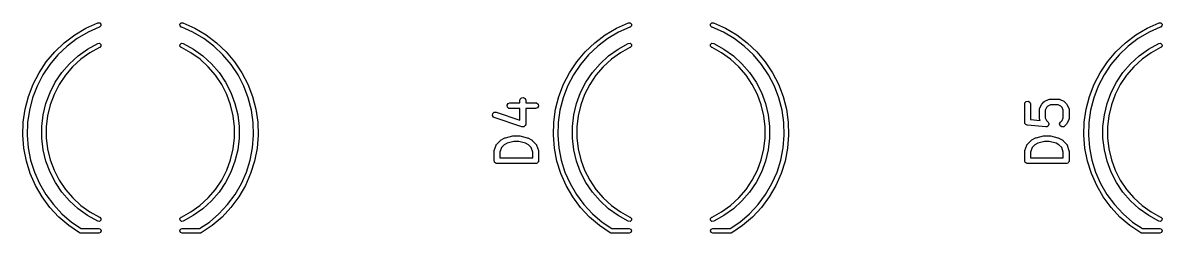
# Model space of a CAD drawing. Extents: x 27 to 143, y -35 to -18.
# Drawn here: x 56.45 to 85.98, y -30.63 to -25.17 of the extents above; entities that cross this region are included whole.
import ezdxf

# ---------------------------------------------------------------- set-up
doc = ezdxf.new("R2010")
doc.units = 0
doc.layers.add('BLACK', color=7, linetype='CONTINUOUS')

msp = doc.modelspace()

# ---------------------------------------------------------------- linework, layer by layer
at = {"layer": 'BLACK', "linetype": 'CONTINUOUS'}
for p, q in [((57.7962, -25.4818), (58.0881, -25.308)), ((58.0881, -25.308), (58.3975, -25.1677)), ((58.4302, -25.2794), (58.1415, -25.4103)), ((58.3975, -25.1677), (58.3975, -25.1677)), ((58.3975, -25.1677), (58.4434, -25.1688)), ((58.4409, -25.2796), (58.4302, -25.2794)), ((58.4741, -25.2479), (58.4409, -25.2796)), ((58.4434, -25.1688), (58.4751, -25.202)), ((58.4751, -25.202), (58.4741, -25.2479)), ((60.5249, -25.202), (60.5566, -25.1688)), ((60.5259, -25.2479), (60.5249, -25.202)), ((60.5591, -25.2796), (60.5259, -25.2479)), ((60.5566, -25.1688), (60.6025, -25.1677)), ((60.5698, -25.2794), (60.5591, -25.2796)), ((60.8585, -25.4103), (60.5698, -25.2794)), ((60.6025, -25.1677), (60.9119, -25.308)), ((60.9119, -25.308), (61.2038, -25.4818)), ((71.5462, -25.4818), (71.8381, -25.308)), ((71.8381, -25.308), (72.1475, -25.1677)), ((72.1802, -25.2794), (71.8915, -25.4103)), ((72.1475, -25.1677), (72.1475, -25.1677)), ((72.1475, -25.1677), (72.1934, -25.1688)), ((72.1909, -25.2796), (72.1802, -25.2794)), ((72.2241, -25.2479), (72.1909, -25.2796)), ((72.1934, -25.1688), (72.2251, -25.202)), ((72.2251, -25.202), (72.2241, -25.2479)), ((74.2749, -25.202), (74.3066, -25.1688)), ((74.2759, -25.2479), (74.2749, -25.202)), ((74.3091, -25.2796), (74.2759, -25.2479)), ((74.3066, -25.1688), (74.3525, -25.1677)), ((74.3198, -25.2794), (74.3091, -25.2796)), ((74.6085, -25.4103), (74.3198, -25.2794)), ((74.3525, -25.1677), (74.6619, -25.308)), ((74.6619, -25.308), (74.9538, -25.4818)), ((85.2962, -25.4818), (85.5881, -25.308)), ((85.5881, -25.308), (85.8975, -25.1677)), ((85.9302, -25.2794), (85.6415, -25.4103)), ((85.8975, -25.1677), (85.8975, -25.1677)), ((85.8975, -25.1677), (85.9434, -25.1688)), ((85.9409, -25.2796), (85.9302, -25.2794)), ((85.9741, -25.2479), (85.9409, -25.2796)), ((85.9434, -25.1688), (85.9751, -25.202)), ((85.9751, -25.202), (85.9741, -25.2479)), ((57.2792, -25.921), (57.5254, -25.687)), ((57.5254, -25.687), (57.7962, -25.4818)), ((57.8606, -25.5775), (57.6001, -25.7749)), ((58.1415, -25.4103), (57.8606, -25.5775)), ((61.1394, -25.5775), (60.8585, -25.4103)), ((61.3999, -25.7749), (61.1394, -25.5775)), ((61.2038, -25.4818), (61.4746, -25.687)), ((61.4746, -25.687), (61.7208, -25.921)), ((71.0292, -25.921), (71.2754, -25.687)), ((71.2754, -25.687), (71.5462, -25.4818)), ((71.6106, -25.5775), (71.3501, -25.7749)), ((71.8915, -25.4103), (71.6106, -25.5775)), ((74.8894, -25.5775), (74.6085, -25.4103)), ((75.1499, -25.7749), (74.8894, -25.5775)), ((74.9538, -25.4818), (75.2246, -25.687)), ((75.2246, -25.687), (75.4708, -25.921)), ((84.7792, -25.921), (85.0254, -25.687)), ((85.0254, -25.687), (85.2962, -25.4818)), ((85.3606, -25.5775), (85.1001, -25.7749)), ((85.6415, -25.4103), (85.3606, -25.5775)), ((57.0604, -26.1809), (57.2792, -25.921)), ((57.6001, -25.7749), (57.3632, -26)), ((57.8833, -26.0266), (58.1289, -25.8496)), ((58.1908, -25.9474), (57.9563, -26.1163)), ((58.1289, -25.8496), (58.3936, -25.7029)), ((58.4357, -25.8117), (58.1908, -25.9474)), ((58.3936, -25.7029), (58.4395, -25.7004)), ((58.3936, -25.7029), (58.3936, -25.7029)), ((58.4455, -25.8111), (58.4357, -25.8117)), ((58.4395, -25.7004), (58.4737, -25.7311)), ((58.4762, -25.7769), (58.4455, -25.8111)), ((58.4737, -25.7311), (58.4762, -25.7769)), ((60.5238, -25.7769), (60.5263, -25.7311)), ((60.5545, -25.8111), (60.5238, -25.7769)), ((60.5263, -25.7311), (60.5605, -25.7004)), ((60.5643, -25.8117), (60.5545, -25.8111)), ((60.5605, -25.7004), (60.6064, -25.7029)), ((60.8092, -25.9474), (60.5643, -25.8117)), ((60.6064, -25.7029), (60.8711, -25.8496)), ((61.0437, -26.1163), (60.8092, -25.9474)), ((60.8711, -25.8496), (61.1167, -26.0266)), ((61.6368, -26), (61.3999, -25.7749)), ((61.7208, -25.921), (61.9396, -26.1809)), ((70.8104, -26.1809), (71.0292, -25.921)), ((71.3501, -25.7749), (71.1132, -26)), ((71.6333, -26.0266), (71.8789, -25.8496)), ((71.9408, -25.9474), (71.7063, -26.1163)), ((71.8789, -25.8496), (72.1436, -25.7029)), ((72.1857, -25.8117), (71.9408, -25.9474)), ((72.1436, -25.7029), (72.1895, -25.7004)), ((72.1436, -25.7029), (72.1436, -25.7029)), ((72.1955, -25.8111), (72.1857, -25.8117)), ((72.1895, -25.7004), (72.2237, -25.7311)), ((72.2262, -25.7769), (72.1955, -25.8111)), ((72.2237, -25.7311), (72.2262, -25.7769)), ((74.2738, -25.7769), (74.2763, -25.7311)), ((74.3045, -25.8111), (74.2738, -25.7769)), ((74.2763, -25.7311), (74.3105, -25.7004)), ((74.3143, -25.8117), (74.3045, -25.8111)), ((74.3105, -25.7004), (74.3564, -25.7029)), ((74.5592, -25.9474), (74.3143, -25.8117)), ((74.3564, -25.7029), (74.6211, -25.8496)), ((74.7937, -26.1163), (74.5592, -25.9474)), ((74.6211, -25.8496), (74.8667, -26.0266)), ((75.3868, -26), (75.1499, -25.7749)), ((75.4708, -25.921), (75.6896, -26.1809)), ((84.5604, -26.1809), (84.7792, -25.921)), ((85.1001, -25.7749), (84.8632, -26)), ((85.3833, -26.0266), (85.6289, -25.8496)), ((85.6908, -25.9474), (85.4563, -26.1163)), ((85.6289, -25.8496), (85.8936, -25.7029)), ((85.9357, -25.8117), (85.6908, -25.9474)), ((85.8936, -25.7029), (85.9395, -25.7004)), ((85.8936, -25.7029), (85.8936, -25.7029)), ((85.9455, -25.8111), (85.9357, -25.8117)), ((85.9395, -25.7004), (85.9737, -25.7311)), ((85.9762, -25.7769), (85.9455, -25.8111)), ((85.9737, -25.7311), (85.9762, -25.7769)), ((56.872, -26.4636), (57.0604, -26.1809)), ((57.1527, -26.2502), (56.9714, -26.5221)), ((57.3632, -26), (57.1527, -26.2502)), ((57.463, -26.4609), (57.6603, -26.2313)), ((57.6603, -26.2313), (57.8833, -26.0266)), ((57.9563, -26.1163), (57.7434, -26.3118)), ((61.2566, -26.3118), (61.0437, -26.1163)), ((61.1167, -26.0266), (61.3397, -26.2313)), ((61.3397, -26.2313), (61.537, -26.4609)), ((61.8473, -26.2502), (61.6368, -26)), ((62.0286, -26.5221), (61.8473, -26.2502)), ((61.9396, -26.1809), (62.128, -26.4636)), ((70.622, -26.4636), (70.8104, -26.1809)), ((70.9027, -26.2502), (70.7214, -26.5221)), ((71.1132, -26), (70.9027, -26.2502)), ((71.213, -26.4609), (71.4103, -26.2313)), ((71.4103, -26.2313), (71.6333, -26.0266)), ((71.7063, -26.1163), (71.4934, -26.3118)), ((75.0066, -26.3118), (74.7937, -26.1163)), ((74.8667, -26.0266), (75.0897, -26.2313)), ((75.0897, -26.2313), (75.287, -26.4609)), ((75.5973, -26.2502), (75.3868, -26)), ((75.7786, -26.5221), (75.5973, -26.2502)), ((75.6896, -26.1809), (75.878, -26.4636)), ((84.372, -26.4636), (84.5604, -26.1809)), ((84.6527, -26.2502), (84.4714, -26.5221)), ((84.8632, -26), (84.6527, -26.2502)), ((84.963, -26.4609), (85.1603, -26.2313)), ((85.1603, -26.2313), (85.3833, -26.0266)), ((85.4563, -26.1163), (85.2434, -26.3118)), ((56.7162, -26.7654), (56.872, -26.4636)), ((56.9714, -26.5221), (56.8215, -26.8126)), ((57.2942, -26.7122), (57.463, -26.4609)), ((57.5551, -26.531), (57.3939, -26.7709)), ((57.7434, -26.3118), (57.5551, -26.531)), ((61.4449, -26.531), (61.2566, -26.3118)), ((61.6061, -26.7709), (61.4449, -26.531)), ((61.537, -26.4609), (61.7058, -26.7122)), ((62.1785, -26.8126), (62.0286, -26.5221)), ((62.128, -26.4636), (62.2838, -26.7654)), ((70.4662, -26.7654), (70.622, -26.4636)), ((70.7214, -26.5221), (70.5715, -26.8126)), ((71.0442, -26.7122), (71.213, -26.4609)), ((71.3051, -26.531), (71.1439, -26.7709)), ((71.4934, -26.3118), (71.3051, -26.531)), ((75.1949, -26.531), (75.0066, -26.3118)), ((75.3561, -26.7709), (75.1949, -26.531)), ((75.287, -26.4609), (75.4558, -26.7122)), ((75.9285, -26.8126), (75.7786, -26.5221)), ((75.878, -26.4636), (76.0338, -26.7654)), ((84.2162, -26.7654), (84.372, -26.4636)), ((84.4714, -26.5221), (84.3215, -26.8126)), ((84.7942, -26.7122), (84.963, -26.4609)), ((85.0551, -26.531), (84.8939, -26.7709)), ((85.2434, -26.3118), (85.0551, -26.531)), ((56.5949, -27.0827), (56.7162, -26.7654)), ((56.8215, -26.8126), (56.7048, -27.1179)), ((57.1563, -26.9817), (57.2942, -26.7122)), ((57.3939, -26.7709), (57.2622, -27.0282)), ((61.7378, -27.0282), (61.6061, -26.7709)), ((61.7058, -26.7122), (61.8437, -26.9817)), ((62.2952, -27.1179), (62.1785, -26.8126)), ((62.2838, -26.7654), (62.4051, -27.0827)), ((70.3448, -27.0827), (70.4662, -26.7654)), ((70.5715, -26.8126), (70.4548, -27.1179)), ((70.9063, -26.9817), (71.0442, -26.7122)), ((71.1439, -26.7709), (71.0122, -27.0282)), ((75.4878, -27.0282), (75.3561, -26.7709)), ((75.4558, -26.7122), (75.5937, -26.9817)), ((76.0452, -27.1179), (75.9285, -26.8126)), ((76.0338, -26.7654), (76.1551, -27.0827)), ((84.0948, -27.0827), (84.2162, -26.7654)), ((84.3215, -26.8126), (84.2048, -27.1179)), ((84.6563, -26.9817), (84.7942, -26.7122)), ((84.8939, -26.7709), (84.7622, -27.0282)), ((56.5096, -27.4116), (56.5949, -27.0827)), ((56.7048, -27.1179), (56.6227, -27.4343)), ((57.0511, -27.2655), (57.1563, -26.9817)), ((57.2622, -27.0282), (57.1618, -27.2992)), ((61.8382, -27.2992), (61.7378, -27.0282)), ((61.8437, -26.9817), (61.9489, -27.2655)), ((62.3773, -27.4343), (62.2952, -27.1179)), ((62.4051, -27.0827), (62.4904, -27.4116)), ((69.334, -27.1782), (69.3386, -27.1525)), ((69.3386, -27.1525), (69.3715, -27.1132)), ((69.3715, -27.1132), (69.4221, -27.1043)), ((69.4221, -27.1043), (69.4665, -27.13)), ((69.4665, -27.13), (69.484, -27.1782)), ((70.2596, -27.4116), (70.3448, -27.0827)), ((70.4548, -27.1179), (70.3727, -27.4343)), ((70.8011, -27.2655), (70.9063, -26.9817)), ((71.0122, -27.0282), (70.9118, -27.2992)), ((75.5882, -27.2992), (75.4878, -27.0282)), ((75.5937, -26.9817), (75.6989, -27.2655)), ((76.1273, -27.4343), (76.0452, -27.1179)), ((76.1551, -27.0827), (76.2404, -27.4116)), ((82.935, -27.2063), (83.0303, -27.1587)), ((83.0303, -27.1587), (83.0552, -27.1513)), ((83.0552, -27.1513), (83.0596, -27.1523)), ((83.0596, -27.1523), (83.0638, -27.1508)), ((83.0638, -27.1508), (83.3019, -27.1508)), ((83.3019, -27.1508), (83.3276, -27.1553)), ((83.3276, -27.1553), (83.331, -27.1582)), ((83.331, -27.1582), (83.3354, -27.1587)), ((83.3354, -27.1587), (83.4307, -27.2063)), ((84.0096, -27.4116), (84.0948, -27.0827)), ((84.2048, -27.1179), (84.1227, -27.4343)), ((84.5511, -27.2655), (84.6563, -26.9817)), ((84.7622, -27.0282), (84.6618, -27.2992)), ((56.4614, -27.7479), (56.5096, -27.4116)), ((56.6227, -27.4343), (56.5764, -27.7578)), ((56.9802, -27.5598), (57.0511, -27.2655)), ((57.1618, -27.2992), (57.0941, -27.5802)), ((61.9059, -27.5802), (61.8382, -27.2992)), ((61.9489, -27.2655), (62.0198, -27.5598)), ((62.4236, -27.7578), (62.3773, -27.4343)), ((62.4904, -27.4116), (62.5386, -27.7479)), ((69.0019, -27.308), (69.0275, -27.2636)), ((69.0108, -27.3585), (69.0019, -27.308)), ((69.0501, -27.3915), (69.0108, -27.3585)), ((69.0275, -27.2636), (69.0757, -27.246)), ((69.0757, -27.396), (69.0501, -27.3915)), ((69.0757, -27.246), (69.334, -27.246)), ((69.334, -27.396), (69.0757, -27.396)), ((69.334, -27.246), (69.334, -27.1782)), ((69.334, -27.6932), (69.334, -27.396)), ((69.484, -27.1782), (69.484, -27.246)), ((69.484, -27.246), (69.7424, -27.246)), ((69.7424, -27.396), (69.484, -27.396)), ((69.484, -27.396), (69.484, -27.7972)), ((69.7424, -27.246), (69.768, -27.2505)), ((69.7906, -27.3785), (69.7424, -27.396)), ((69.768, -27.2505), (69.8073, -27.2835)), ((69.8162, -27.334), (69.7906, -27.3785)), ((69.8073, -27.2835), (69.8162, -27.334)), ((70.2114, -27.7479), (70.2596, -27.4116)), ((70.3727, -27.4343), (70.3264, -27.7578)), ((70.7302, -27.5598), (70.8011, -27.2655)), ((70.9118, -27.2992), (70.8441, -27.5802)), ((75.6559, -27.5802), (75.5882, -27.2992)), ((75.6989, -27.2655), (75.7698, -27.5598)), ((76.1736, -27.7578), (76.1273, -27.4343)), ((76.2404, -27.4116), (76.2886, -27.7479)), ((82.4174, -27.2734), (82.4219, -27.2478)), ((82.4174, -27.7496), (82.4174, -27.2734)), ((82.4219, -27.2478), (82.4549, -27.2085)), ((82.4549, -27.2085), (82.5054, -27.1995)), ((82.5054, -27.1995), (82.5498, -27.2252)), ((82.5498, -27.2252), (82.5674, -27.2734)), ((82.5674, -27.2734), (82.5674, -27.6817)), ((82.7983, -27.4163), (82.8029, -27.3906)), ((82.7983, -27.6544), (82.7983, -27.4163)), ((82.8029, -27.3906), (82.8057, -27.3872)), ((82.8057, -27.3872), (82.8063, -27.3827)), ((82.8063, -27.3827), (82.8539, -27.2875)), ((82.8539, -27.2875), (82.8672, -27.2695)), ((82.8672, -27.2695), (82.8679, -27.268)), ((82.8679, -27.268), (82.9155, -27.2204)), ((82.9155, -27.2204), (82.9339, -27.2075)), ((82.9339, -27.2075), (82.935, -27.2063)), ((82.9826, -27.3654), (82.9483, -27.434)), ((82.9483, -27.434), (82.9483, -27.6367)), ((83.013, -27.335), (82.9826, -27.3654)), ((83.0815, -27.3008), (83.013, -27.335)), ((83.2842, -27.3008), (83.0815, -27.3008)), ((83.3527, -27.335), (83.2842, -27.3008)), ((83.3831, -27.3654), (83.3527, -27.335)), ((83.4174, -27.434), (83.3831, -27.3654)), ((83.4174, -27.6367), (83.4174, -27.434)), ((83.4307, -27.2063), (83.4487, -27.2197)), ((83.4487, -27.2197), (83.4502, -27.2204)), ((83.4502, -27.2204), (83.4978, -27.268)), ((83.4978, -27.268), (83.5107, -27.2864)), ((83.5107, -27.2864), (83.5118, -27.2875)), ((83.5118, -27.2875), (83.5595, -27.3827)), ((83.5595, -27.3827), (83.5669, -27.4077)), ((83.5669, -27.4077), (83.5658, -27.412)), ((83.5658, -27.412), (83.5674, -27.4163)), ((83.5674, -27.4163), (83.5674, -27.6544)), ((83.9614, -27.7479), (84.0096, -27.4116)), ((84.1227, -27.4343), (84.0764, -27.7578)), ((84.4802, -27.5598), (84.5511, -27.2655)), ((84.6618, -27.2992), (84.5941, -27.5802)), ((56.4509, -28.0874), (56.4614, -27.7479)), ((56.9445, -27.8604), (56.9802, -27.5598)), ((57.0941, -27.5802), (57.06, -27.8672)), ((61.94, -27.8672), (61.9059, -27.5802)), ((62.0198, -27.5598), (62.0555, -27.8604)), ((62.5386, -27.7479), (62.5491, -28.0874)), ((68.6213, -27.5742), (68.6288, -27.5234)), ((68.6481, -27.6179), (68.6213, -27.5742)), ((68.6288, -27.5234), (68.6672, -27.4894)), ((68.671, -27.6303), (68.6481, -27.6179)), ((68.6672, -27.4894), (68.7185, -27.488)), ((69.3853, -27.8684), (68.671, -27.6303)), ((68.7185, -27.488), (69.334, -27.6932)), ((70.2009, -28.0874), (70.2114, -27.7479)), ((70.6945, -27.8604), (70.7302, -27.5598)), ((70.8441, -27.5802), (70.81, -27.8672)), ((75.69, -27.8672), (75.6559, -27.5802)), ((75.7698, -27.5598), (75.8055, -27.8604)), ((76.2886, -27.7479), (76.2991, -28.0874)), ((82.4228, -27.7646), (82.4174, -27.7496)), ((82.5674, -27.6817), (82.8156, -27.7065)), ((82.7999, -27.6586), (82.7983, -27.6544)), ((82.7988, -27.6629), (82.7999, -27.6586)), ((82.8063, -27.6879), (82.7988, -27.6629)), ((82.8156, -27.7065), (82.8063, -27.6879)), ((82.9483, -27.6367), (82.9826, -27.7052)), ((82.9826, -27.7052), (83.0216, -27.7442)), ((83.0216, -27.7442), (83.0365, -27.7655)), ((83.3224, -27.7907), (83.3441, -27.7442)), ((83.3441, -27.7442), (83.3831, -27.7052)), ((83.3831, -27.7052), (83.4174, -27.6367)), ((83.5595, -27.6879), (83.5118, -27.7831)), ((83.56, -27.6834), (83.5595, -27.6879)), ((83.5629, -27.68), (83.56, -27.6834)), ((83.5674, -27.6544), (83.5629, -27.68)), ((83.9509, -28.0874), (83.9614, -27.7479)), ((84.4445, -27.8604), (84.4802, -27.5598)), ((84.5941, -27.5802), (84.56, -27.8672)), ((56.5764, -27.7578), (56.5663, -28.0845)), ((56.9445, -28.1631), (56.9445, -27.8604)), ((57.06, -27.8672), (57.06, -28.1562)), ((61.94, -28.1562), (61.94, -27.8672)), ((62.0555, -27.8604), (62.0555, -28.1631)), ((62.4337, -28.0845), (62.4236, -27.7578)), ((69.3911, -27.8682), (69.3853, -27.8684)), ((69.396, -27.8711), (69.3911, -27.8682)), ((69.4162, -27.8675), (69.396, -27.8711)), ((69.4366, -27.867), (69.4162, -27.8675)), ((69.4409, -27.8632), (69.4366, -27.867)), ((69.4465, -27.8622), (69.4409, -27.8632)), ((69.4597, -27.8465), (69.4465, -27.8622)), ((69.475, -27.8329), (69.4597, -27.8465)), ((69.4758, -27.8273), (69.475, -27.8329)), ((69.4795, -27.8229), (69.4758, -27.8273)), ((69.484, -27.7972), (69.4795, -27.8229)), ((70.3264, -27.7578), (70.3163, -28.0845)), ((70.6945, -28.1631), (70.6945, -27.8604)), ((70.81, -27.8672), (70.81, -28.1562)), ((75.69, -28.1562), (75.69, -27.8672)), ((75.8055, -27.8604), (75.8055, -28.1631)), ((76.1837, -28.0845), (76.1736, -27.7578)), ((82.424, -27.7804), (82.4228, -27.7646)), ((82.4313, -27.788), (82.424, -27.7804)), ((82.4349, -27.7978), (82.4313, -27.788)), ((82.4487, -27.8058), (82.4349, -27.7978)), ((82.4598, -27.8172), (82.4487, -27.8058)), ((82.4767, -27.8219), (82.4598, -27.8172)), ((82.4794, -27.8235), (82.4767, -27.8219)), ((82.4811, -27.8231), (82.4794, -27.8235)), ((82.4849, -27.8242), (82.4811, -27.8231)), ((82.9611, -27.8718), (82.4849, -27.8242)), ((82.9616, -27.8717), (82.9611, -27.8718)), ((82.962, -27.8719), (82.9616, -27.8717)), ((82.9864, -27.8654), (82.962, -27.8719)), ((83.0108, -27.8592), (82.9864, -27.8654)), ((83.0111, -27.8588), (83.0108, -27.8592)), ((83.0116, -27.8587), (83.0111, -27.8588)), ((83.026, -27.838), (83.0116, -27.8587)), ((83.0408, -27.8175), (83.026, -27.838)), ((83.0365, -27.7655), (83.0366, -27.766)), ((83.0366, -27.766), (83.0369, -27.7664)), ((83.0369, -27.7664), (83.0388, -27.7915)), ((83.0388, -27.7915), (83.041, -27.8166)), ((83.041, -27.8166), (83.0407, -27.817)), ((83.0407, -27.817), (83.0408, -27.8175)), ((83.3357, -27.8402), (83.3224, -27.7907)), ((83.3777, -27.8697), (83.3357, -27.8402)), ((83.4288, -27.8652), (83.3777, -27.8697)), ((83.4502, -27.8502), (83.4288, -27.8652)), ((83.4978, -27.8026), (83.4502, -27.8502)), ((83.4985, -27.8011), (83.4978, -27.8026)), ((83.5118, -27.7831), (83.4985, -27.8011)), ((84.0764, -27.7578), (84.0663, -28.0845)), ((84.4445, -28.1631), (84.4445, -27.8604)), ((84.56, -27.8672), (84.56, -28.1562)), ((56.4783, -28.426), (56.4509, -28.0874)), ((56.5663, -28.0845), (56.5926, -28.4103)), ((56.9803, -28.4637), (56.9445, -28.1631)), ((57.06, -28.1562), (57.0941, -28.4432)), ((61.9059, -28.4432), (61.94, -28.1562)), ((62.0555, -28.1631), (62.0197, -28.4637)), ((62.4074, -28.4103), (62.4337, -28.0845)), ((62.5491, -28.0874), (62.5217, -28.426)), ((68.6712, -28.4878), (68.7188, -28.3449)), ((68.7188, -28.3449), (68.7313, -28.322)), ((68.7313, -28.322), (68.7351, -28.3197)), ((68.7351, -28.3197), (68.737, -28.3156)), ((68.737, -28.3156), (68.8322, -28.2204)), ((68.8322, -28.2204), (68.8506, -28.2075)), ((68.8506, -28.2075), (68.8517, -28.2063)), ((68.8517, -28.2063), (68.9469, -28.1587)), ((68.9297, -28.335), (68.8556, -28.4092)), ((69.0067, -28.2965), (68.9297, -28.335)), ((68.9469, -28.1587), (68.9593, -28.155)), ((68.9593, -28.155), (68.9623, -28.153)), ((68.9623, -28.153), (69.1528, -28.1054)), ((69.1802, -28.2532), (69.0067, -28.2965)), ((69.1528, -28.1054), (69.1677, -28.1044)), ((69.1677, -28.1044), (69.171, -28.1032)), ((69.171, -28.1032), (69.3138, -28.1032)), ((69.3046, -28.2532), (69.1802, -28.2532)), ((69.4781, -28.2965), (69.3046, -28.2532)), ((69.3138, -28.1032), (69.3286, -28.1058)), ((69.3286, -28.1058), (69.332, -28.1054)), ((69.332, -28.1054), (69.5225, -28.153)), ((69.5551, -28.335), (69.4781, -28.2965)), ((69.5225, -28.153), (69.5343, -28.1583)), ((69.5343, -28.1583), (69.5378, -28.1587)), ((69.5378, -28.1587), (69.6331, -28.2063)), ((69.6292, -28.4092), (69.5551, -28.335)), ((69.6331, -28.2063), (69.6511, -28.2197)), ((69.6511, -28.2197), (69.6526, -28.2204)), ((69.6526, -28.2204), (69.7478, -28.3156)), ((69.7478, -28.3156), (69.7627, -28.3369)), ((69.7627, -28.3369), (69.7631, -28.3414)), ((69.7631, -28.3414), (69.7659, -28.3449)), ((69.7659, -28.3449), (69.8135, -28.4878)), ((70.2283, -28.426), (70.2009, -28.0874)), ((70.3163, -28.0845), (70.3426, -28.4103)), ((70.7303, -28.4637), (70.6945, -28.1631)), ((70.81, -28.1562), (70.8441, -28.4432)), ((75.6559, -28.4432), (75.69, -28.1562)), ((75.8055, -28.1631), (75.7697, -28.4637)), ((76.1574, -28.4103), (76.1837, -28.0845)), ((76.2991, -28.0874), (76.2717, -28.426)), ((82.4212, -28.4878), (82.4688, -28.3449)), ((82.4688, -28.3449), (82.4813, -28.322)), ((82.4813, -28.322), (82.4851, -28.3197)), ((82.4851, -28.3197), (82.487, -28.3156)), ((82.487, -28.3156), (82.5822, -28.2204)), ((82.5822, -28.2204), (82.6006, -28.2075)), ((82.6006, -28.2075), (82.6017, -28.2063)), ((82.6017, -28.2063), (82.6969, -28.1587)), ((82.6797, -28.335), (82.6056, -28.4092)), ((82.7567, -28.2965), (82.6797, -28.335)), ((82.6969, -28.1587), (82.7093, -28.155)), ((82.7093, -28.155), (82.7123, -28.153)), ((82.7123, -28.153), (82.9028, -28.1054)), ((82.9302, -28.2532), (82.7567, -28.2965)), ((82.9028, -28.1054), (82.9177, -28.1044)), ((82.9177, -28.1044), (82.921, -28.1032)), ((82.921, -28.1032), (83.0638, -28.1032)), ((83.0546, -28.2532), (82.9302, -28.2532)), ((83.2281, -28.2965), (83.0546, -28.2532)), ((83.0638, -28.1032), (83.0786, -28.1058)), ((83.0786, -28.1058), (83.082, -28.1054)), ((83.082, -28.1054), (83.2725, -28.153)), ((83.3051, -28.335), (83.2281, -28.2965)), ((83.2725, -28.153), (83.2843, -28.1583)), ((83.2843, -28.1583), (83.2878, -28.1587)), ((83.2878, -28.1587), (83.3831, -28.2063)), ((83.3792, -28.4092), (83.3051, -28.335)), ((83.3831, -28.2063), (83.4011, -28.2197)), ((83.4011, -28.2197), (83.4026, -28.2204)), ((83.4026, -28.2204), (83.4978, -28.3156)), ((83.4978, -28.3156), (83.5127, -28.3369)), ((83.5127, -28.3369), (83.5131, -28.3414)), ((83.5131, -28.3414), (83.5159, -28.3449)), ((83.5159, -28.3449), (83.5635, -28.4878)), ((83.9783, -28.426), (83.9509, -28.0874)), ((84.0663, -28.0845), (84.0926, -28.4103)), ((84.4803, -28.4637), (84.4445, -28.1631)), ((84.56, -28.1562), (84.5941, -28.4432)), ((56.5431, -28.7595), (56.4783, -28.426)), ((56.5926, -28.4103), (56.655, -28.7312)), ((57.0512, -28.758), (56.9803, -28.4637)), ((57.0941, -28.4432), (57.1619, -28.7242)), ((61.8381, -28.7242), (61.9059, -28.4432)), ((62.0197, -28.4637), (61.9488, -28.758)), ((62.345, -28.7312), (62.4074, -28.4103)), ((62.5217, -28.426), (62.4569, -28.7595)), ((68.6674, -28.5115), (68.6713, -28.4894)), ((68.6674, -28.7496), (68.6674, -28.5115)), ((68.6713, -28.4894), (68.6712, -28.4878)), ((68.8556, -28.4092), (68.8174, -28.5237)), ((68.8174, -28.5237), (68.8174, -28.6746)), ((69.6674, -28.5237), (69.6292, -28.4092)), ((69.6674, -28.6746), (69.6674, -28.5237)), ((69.8135, -28.4878), (69.8168, -28.51)), ((69.8168, -28.51), (69.8174, -28.5115)), ((69.8174, -28.5115), (69.8174, -28.7496)), ((70.2931, -28.7595), (70.2283, -28.426)), ((70.3426, -28.4103), (70.405, -28.7312)), ((70.8012, -28.758), (70.7303, -28.4637)), ((70.8441, -28.4432), (70.9119, -28.7242)), ((75.5881, -28.7242), (75.6559, -28.4432)), ((75.7697, -28.4637), (75.6988, -28.758)), ((76.095, -28.7312), (76.1574, -28.4103)), ((76.2717, -28.426), (76.2069, -28.7595)), ((82.4174, -28.5115), (82.4213, -28.4894)), ((82.4174, -28.7496), (82.4174, -28.5115)), ((82.4213, -28.4894), (82.4212, -28.4878)), ((82.6056, -28.4092), (82.5674, -28.5237)), ((82.5674, -28.5237), (82.5674, -28.6746)), ((83.4174, -28.5237), (83.3792, -28.4092)), ((83.4174, -28.6746), (83.4174, -28.5237)), ((83.5635, -28.4878), (83.5668, -28.51)), ((83.5668, -28.51), (83.5674, -28.5115)), ((83.5674, -28.5115), (83.5674, -28.7496)), ((84.0431, -28.7595), (83.9783, -28.426)), ((84.0926, -28.4103), (84.155, -28.7312)), ((84.5512, -28.758), (84.4803, -28.4637)), ((84.5941, -28.4432), (84.6619, -28.7242)), ((56.6447, -29.0837), (56.5431, -28.7595)), ((56.655, -28.7312), (56.7527, -29.0431)), ((57.1565, -29.0418), (57.0512, -28.758)), ((57.1619, -28.7242), (57.2624, -28.9952)), ((61.7376, -28.9952), (61.8381, -28.7242)), ((61.9488, -28.758), (61.8435, -29.0418)), ((62.2473, -29.0431), (62.345, -28.7312)), ((62.4569, -28.7595), (62.3553, -29.0837)), ((68.674, -28.7679), (68.6674, -28.7496)), ((68.6774, -28.7871), (68.674, -28.7679)), ((68.6826, -28.7914), (68.6774, -28.7871)), ((68.6849, -28.7978), (68.6826, -28.7914)), ((68.7018, -28.8075), (68.6849, -28.7978)), ((68.7167, -28.8201), (68.7018, -28.8075)), ((68.7265, -28.8218), (68.7167, -28.8201)), ((68.7294, -28.8235), (68.7265, -28.8218)), ((68.7326, -28.8229), (68.7294, -28.8235)), ((68.7424, -28.8246), (68.7326, -28.8229)), ((69.7424, -28.8246), (68.7424, -28.8246)), ((68.8174, -28.6746), (69.6674, -28.6746)), ((69.7607, -28.8179), (69.7424, -28.8246)), ((69.7799, -28.8145), (69.7607, -28.8179)), ((69.7842, -28.8094), (69.7799, -28.8145)), ((69.7906, -28.807), (69.7842, -28.8094)), ((69.8003, -28.7902), (69.7906, -28.807)), ((69.8129, -28.7752), (69.8003, -28.7902)), ((69.8146, -28.7655), (69.8129, -28.7752)), ((69.8162, -28.7626), (69.8146, -28.7655)), ((69.8174, -28.7496), (69.8157, -28.7593)), ((69.8157, -28.7593), (69.8162, -28.7626)), ((70.3947, -29.0837), (70.2931, -28.7595)), ((70.405, -28.7312), (70.5027, -29.0431)), ((70.9065, -29.0418), (70.8012, -28.758)), ((70.9119, -28.7242), (71.0124, -28.9952)), ((75.4876, -28.9952), (75.5881, -28.7242)), ((75.6988, -28.758), (75.5935, -29.0418)), ((75.9973, -29.0431), (76.095, -28.7312)), ((76.2069, -28.7595), (76.1053, -29.0837)), ((82.424, -28.7679), (82.4174, -28.7496)), ((82.4274, -28.7871), (82.424, -28.7679)), ((82.4326, -28.7914), (82.4274, -28.7871)), ((82.4349, -28.7978), (82.4326, -28.7914)), ((82.4518, -28.8075), (82.4349, -28.7978)), ((82.4667, -28.8201), (82.4518, -28.8075)), ((82.4765, -28.8218), (82.4667, -28.8201)), ((82.4794, -28.8235), (82.4765, -28.8218)), ((82.4826, -28.8229), (82.4794, -28.8235)), ((82.4924, -28.8246), (82.4826, -28.8229)), ((83.4924, -28.8246), (82.4924, -28.8246)), ((82.5674, -28.6746), (83.4174, -28.6746)), ((83.5107, -28.8179), (83.4924, -28.8246)), ((83.5299, -28.8145), (83.5107, -28.8179)), ((83.5342, -28.8094), (83.5299, -28.8145)), ((83.5406, -28.807), (83.5342, -28.8094)), ((83.5503, -28.7902), (83.5406, -28.807)), ((83.5629, -28.7752), (83.5503, -28.7902)), ((83.5646, -28.7655), (83.5629, -28.7752)), ((83.5662, -28.7626), (83.5646, -28.7655)), ((83.5674, -28.7496), (83.5657, -28.7593)), ((83.5657, -28.7593), (83.5662, -28.7626)), ((84.1447, -29.0837), (84.0431, -28.7595)), ((84.155, -28.7312), (84.2527, -29.0431)), ((84.6565, -29.0418), (84.5512, -28.758)), ((84.6619, -28.7242), (84.7624, -28.9952)), ((56.7816, -29.3946), (56.6447, -29.0837)), ((56.7527, -29.0431), (56.8845, -29.3422)), ((57.2945, -29.3112), (57.1565, -29.0418)), ((57.2624, -28.9952), (57.3942, -29.2525)), ((61.6058, -29.2525), (61.7376, -28.9952)), ((61.8435, -29.0418), (61.7055, -29.3112)), ((62.1155, -29.3422), (62.2473, -29.0431)), ((62.3553, -29.0837), (62.2184, -29.3946)), ((70.5316, -29.3946), (70.3947, -29.0837)), ((70.5027, -29.0431), (70.6345, -29.3422)), ((71.0445, -29.3112), (70.9065, -29.0418)), ((71.0124, -28.9952), (71.1442, -29.2525)), ((75.3558, -29.2525), (75.4876, -28.9952)), ((75.5935, -29.0418), (75.4555, -29.3112)), ((75.8655, -29.3422), (75.9973, -29.0431)), ((76.1053, -29.0837), (75.9684, -29.3946)), ((84.2816, -29.3946), (84.1447, -29.0837)), ((84.2527, -29.0431), (84.3845, -29.3422)), ((84.7945, -29.3112), (84.6565, -29.0418)), ((84.7624, -28.9952), (84.8942, -29.2525)), ((56.9523, -29.6883), (56.7816, -29.3946)), ((56.8845, -29.3422), (57.0487, -29.6249)), ((57.4633, -29.5625), (57.2945, -29.3112)), ((57.3942, -29.2525), (57.5554, -29.4924)), ((57.5554, -29.4924), (57.7438, -29.7116)), ((61.2562, -29.7116), (61.4446, -29.4924)), ((61.4446, -29.4924), (61.6058, -29.2525)), ((61.7055, -29.3112), (61.5367, -29.5625)), ((61.9513, -29.6249), (62.1155, -29.3422)), ((62.2184, -29.3946), (62.0477, -29.6883)), ((70.7023, -29.6883), (70.5316, -29.3946)), ((70.6345, -29.3422), (70.7987, -29.6249)), ((71.2133, -29.5625), (71.0445, -29.3112)), ((71.1442, -29.2525), (71.3054, -29.4924)), ((71.3054, -29.4924), (71.4938, -29.7116)), ((75.0062, -29.7116), (75.1946, -29.4924)), ((75.1946, -29.4924), (75.3558, -29.2525)), ((75.4555, -29.3112), (75.2867, -29.5625)), ((75.7013, -29.6249), (75.8655, -29.3422)), ((75.9684, -29.3946), (75.7977, -29.6883)), ((84.4523, -29.6883), (84.2816, -29.3946)), ((84.3845, -29.3422), (84.5487, -29.6249)), ((84.9633, -29.5625), (84.7945, -29.3112)), ((84.8942, -29.2525), (85.0554, -29.4924)), ((85.0554, -29.4924), (85.2438, -29.7116)), ((57.1546, -29.9612), (56.9523, -29.6883)), ((57.0487, -29.6249), (57.2433, -29.8875)), ((57.6606, -29.792), (57.4633, -29.5625)), ((57.8837, -29.9967), (57.6606, -29.792)), ((57.7438, -29.7116), (57.9567, -29.907)), ((61.0433, -29.907), (61.2562, -29.7116)), ((61.3394, -29.792), (61.1163, -29.9967)), ((61.5367, -29.5625), (61.3394, -29.792)), ((61.7567, -29.8875), (61.9513, -29.6249)), ((62.0477, -29.6883), (61.8454, -29.9612)), ((70.9046, -29.9612), (70.7023, -29.6883)), ((70.7987, -29.6249), (70.9933, -29.8875)), ((71.4106, -29.792), (71.2133, -29.5625)), ((71.6337, -29.9967), (71.4106, -29.792)), ((71.4938, -29.7116), (71.7067, -29.907)), ((74.7933, -29.907), (75.0062, -29.7116)), ((75.0894, -29.792), (74.8663, -29.9967)), ((75.2867, -29.5625), (75.0894, -29.792)), ((75.5067, -29.8875), (75.7013, -29.6249)), ((75.7977, -29.6883), (75.5954, -29.9612)), ((84.6546, -29.9612), (84.4523, -29.6883)), ((84.5487, -29.6249), (84.7433, -29.8875)), ((85.1606, -29.792), (84.9633, -29.5625)), ((85.3837, -29.9967), (85.1606, -29.792)), ((85.2438, -29.7116), (85.4567, -29.907)), ((57.3859, -30.21), (57.1546, -29.9612)), ((57.2433, -29.8875), (57.4659, -30.1268)), ((58.1293, -30.1736), (57.8837, -29.9967)), ((57.9567, -29.907), (58.1912, -30.0759)), ((58.1912, -30.0759), (58.4361, -30.2115)), ((60.5639, -30.2115), (60.8088, -30.0759)), ((60.8088, -30.0759), (61.0433, -29.907)), ((61.1163, -29.9967), (60.8707, -30.1736)), ((61.5341, -30.1268), (61.7567, -29.8875)), ((61.8454, -29.9612), (61.6141, -30.21)), ((71.1359, -30.21), (70.9046, -29.9612)), ((70.9933, -29.8875), (71.2159, -30.1268)), ((71.8793, -30.1736), (71.6337, -29.9967)), ((71.7067, -29.907), (71.9412, -30.0759)), ((71.9412, -30.0759), (72.1861, -30.2115)), ((74.3139, -30.2115), (74.5588, -30.0759)), ((74.5588, -30.0759), (74.7933, -29.907)), ((74.8663, -29.9967), (74.6207, -30.1736)), ((75.2841, -30.1268), (75.5067, -29.8875)), ((75.5954, -29.9612), (75.3641, -30.21)), ((84.8859, -30.21), (84.6546, -29.9612)), ((84.7433, -29.8875), (84.9659, -30.1268)), ((85.6293, -30.1736), (85.3837, -29.9967)), ((85.4567, -29.907), (85.6912, -30.0759)), ((85.6912, -30.0759), (85.9361, -30.2115)), ((57.6435, -30.4314), (57.3859, -30.21)), ((57.4659, -30.1268), (57.7138, -30.3399)), ((57.7138, -30.3399), (57.9653, -30.5115)), ((58.3941, -30.3203), (58.1293, -30.1736)), ((58.4399, -30.3228), (58.3941, -30.3203)), ((58.4361, -30.2115), (58.4459, -30.2121)), ((58.4741, -30.2921), (58.4399, -30.3228)), ((58.4459, -30.2121), (58.4766, -30.2462)), ((58.4766, -30.2462), (58.4741, -30.2921)), ((60.5234, -30.2462), (60.5541, -30.2121)), ((60.5259, -30.2921), (60.5234, -30.2462)), ((60.5601, -30.3228), (60.5259, -30.2921)), ((60.5541, -30.2121), (60.5639, -30.2115)), ((60.6059, -30.3203), (60.5601, -30.3228)), ((60.8707, -30.1736), (60.6059, -30.3203)), ((61.0347, -30.5115), (61.2862, -30.3399)), ((61.2862, -30.3399), (61.5341, -30.1268)), ((61.6141, -30.21), (61.3565, -30.4314)), ((71.3935, -30.4314), (71.1359, -30.21)), ((71.2159, -30.1268), (71.4638, -30.3399)), ((71.4638, -30.3399), (71.7153, -30.5115)), ((72.1441, -30.3203), (71.8793, -30.1736)), ((72.1899, -30.3228), (72.1441, -30.3203)), ((72.1861, -30.2115), (72.1959, -30.2121)), ((72.2241, -30.2921), (72.1899, -30.3228)), ((72.1959, -30.2121), (72.2266, -30.2462)), ((72.2266, -30.2462), (72.2241, -30.2921)), ((74.2734, -30.2462), (74.3041, -30.2121)), ((74.2759, -30.2921), (74.2734, -30.2462)), ((74.3101, -30.3228), (74.2759, -30.2921)), ((74.3041, -30.2121), (74.3139, -30.2115)), ((74.3559, -30.3203), (74.3101, -30.3228)), ((74.6207, -30.1736), (74.3559, -30.3203)), ((74.7847, -30.5115), (75.0362, -30.3399)), ((75.0362, -30.3399), (75.2841, -30.1268)), ((75.3641, -30.21), (75.1065, -30.4314)), ((85.1435, -30.4314), (84.8859, -30.21)), ((84.9659, -30.1268), (85.2138, -30.3399)), ((85.2138, -30.3399), (85.4653, -30.5115)), ((85.8941, -30.3203), (85.6293, -30.1736)), ((85.9399, -30.3228), (85.8941, -30.3203)), ((85.9361, -30.2115), (85.9459, -30.2121)), ((85.9741, -30.2921), (85.9399, -30.3228)), ((85.9459, -30.2121), (85.9766, -30.2462)), ((85.9766, -30.2462), (85.9741, -30.2921)), ((57.9242, -30.6229), (57.6435, -30.4314)), ((57.9399, -30.6253), (57.9242, -30.6229)), ((57.955, -30.6315), (57.9399, -30.6253)), ((58.42, -30.6315), (57.955, -30.6315)), ((57.9653, -30.5115), (58.42, -30.5115)), ((58.42, -30.5115), (58.4624, -30.5291)), ((58.4624, -30.6139), (58.42, -30.6315)), ((58.4624, -30.5291), (58.48, -30.5715)), ((58.48, -30.5715), (58.4624, -30.6139)), ((60.52, -30.5715), (60.5376, -30.5291)), ((60.5376, -30.6139), (60.52, -30.5715)), ((60.5376, -30.5291), (60.58, -30.5115)), ((60.58, -30.6315), (60.5376, -30.6139)), ((60.58, -30.5115), (61.0347, -30.5115)), ((61.045, -30.6315), (60.58, -30.6315)), ((61.0601, -30.6253), (61.045, -30.6315)), ((61.0758, -30.6229), (61.0601, -30.6253)), ((61.3565, -30.4314), (61.0758, -30.6229)), ((71.6742, -30.6229), (71.3935, -30.4314)), ((71.6899, -30.6253), (71.6742, -30.6229)), ((71.705, -30.6315), (71.6899, -30.6253)), ((72.17, -30.6315), (71.705, -30.6315)), ((71.7153, -30.5115), (72.17, -30.5115)), ((72.17, -30.5115), (72.2124, -30.5291)), ((72.2124, -30.6139), (72.17, -30.6315)), ((72.2124, -30.5291), (72.23, -30.5715)), ((72.23, -30.5715), (72.2124, -30.6139)), ((74.27, -30.5715), (74.2876, -30.5291)), ((74.2876, -30.6139), (74.27, -30.5715)), ((74.2876, -30.5291), (74.33, -30.5115)), ((74.33, -30.6315), (74.2876, -30.6139)), ((74.33, -30.5115), (74.7847, -30.5115)), ((74.795, -30.6315), (74.33, -30.6315)), ((74.8101, -30.6253), (74.795, -30.6315)), ((74.8258, -30.6229), (74.8101, -30.6253)), ((75.1065, -30.4314), (74.8258, -30.6229)), ((85.4242, -30.6229), (85.1435, -30.4314)), ((85.4399, -30.6253), (85.4242, -30.6229)), ((85.455, -30.6315), (85.4399, -30.6253)), ((85.92, -30.6315), (85.455, -30.6315)), ((85.4653, -30.5115), (85.92, -30.5115)), ((85.92, -30.5115), (85.9624, -30.5291)), ((85.9624, -30.6139), (85.92, -30.6315)), ((85.9624, -30.5291), (85.98, -30.5715)), ((85.98, -30.5715), (85.9624, -30.6139))]:
    msp.add_line(p, q, dxfattribs=at)

doc.saveas('drawing.dxf')
